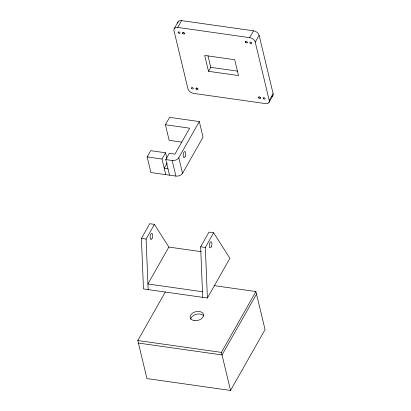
<?xml version="1.0" encoding="UTF-8"?>
<svg xmlns="http://www.w3.org/2000/svg" width="411" height="411" viewBox="0 0 411 411"><rect width="100%" height="100%" fill="white"/><g stroke="black" fill="none" stroke-linecap="round" stroke-linejoin="round"><path stroke-width="0.62" d="M174.243 28.57L178.117 21.742M273.115 93.641L269.241 100.464A5.153 3.345 29.6 0 1 265.47 103.603L193.571 93.384A5.153 3.345 29.6 0 1 187.971 88.915L173.961 30.568A5.153 3.345 29.6 0 1 177.737 27.429L181.605 20.607L253.505 30.825A5.153 3.345 29.6 0 1 259.105 35.295L273.115 93.641A5.153 3.345 29.6 0 1 271.82 96.493M182.659 33.152L183.131 32.32M184.534 33.419L184.693 33.142M181.58 142.108L169.157 140.341L165.412 124.744L169.599 117.351L199.299 121.569L203.044 137.171L182.535 173.334A5.153 3.355 -13.5 0 1 175.913 176.078L150.904 172.528L147.159 156.925L150.709 150.673L165.556 152.779L166.887 158.338M195.996 88.704L196.468 87.877M197.871 88.971L198.03 88.694M208.5 71.309L204.693 55.454L234.707 59.718L238.508 75.573L208.5 71.309L210.761 67.332L207.976 55.747M165.756 174.634L162.011 159.036L165.556 152.779M169.507 175.168L165.761 159.571L169.306 153.313L174.932 154.115L189.635 128.186L165.412 124.744M167.19 163.08L164.23 168.294L167.981 168.829M165.761 159.571L172.168 160.48A5.153 3.355 -13.5 0 0 178.79 157.732L199.299 121.569M245.336 42.061L245.804 41.228M177.737 27.429L249.636 37.648L253.505 30.825M247.211 42.328L247.365 42.05M202.7 297.353L200.655 246.795L208.973 232.123L213.663 232.79L229.893 258.329L207.385 298.021L143.465 288.933L141.42 238.375L149.738 223.707L154.428 224.37L168.854 247.073L201.2 251.671M269.241 100.464L255.236 42.117L259.105 35.295M148.15 289.601L146.111 239.043L154.428 224.37M168.854 247.073L147.924 283.986L202.469 291.733M258.673 97.613L259.141 96.78M260.548 97.88L260.702 97.602M268.958 102.462L272.832 95.64M214.105 285.614L255.914 291.558L265.049 329.607L230.55 390.45L146.933 378.567L137.798 340.519L165.335 291.954M207.385 298.021L205.346 247.458L213.663 232.79M230.55 390.45L221.416 352.402L255.914 291.558M256.526 294.096L222.027 354.934L138.409 343.057M210.761 67.332L237.64 71.149M147.159 156.925L162.011 159.036M141.42 238.375L146.111 239.043M200.655 246.795L205.346 247.458M137.798 340.519L221.416 352.402M178.79 157.732L182.535 173.334M172.168 160.48L175.913 176.078M190.714 319.244A6.874 4.47 -13.5 0 1 196.109 314.307A6.874 4.47 -13.5 0 1 203.532 315.746M249.636 37.648A5.153 3.345 29.6 0 1 255.236 42.117M177.747 23.186A5.153 3.345 29.6 0 1 181.605 20.607M194.382 320.601A6.874 4.47 -13.5 0 0 203.548 314.461A6.874 4.47 -13.5 0 0 192.646 313.054A6.874 4.47 -13.5 0 0 194.382 320.601M185.171 156.534A3.093 1.218 -81.9 0 0 185.001 151.577A3.093 1.218 -81.9 0 0 183.167 155.702A3.093 1.218 -81.9 0 0 185.171 156.534M152.116 238.318A3.103 1.223 -81.9 0 0 151.947 233.34A3.103 1.223 -81.9 0 0 150.107 237.481A3.103 1.223 -81.9 0 0 152.116 238.318M211.352 246.734A3.103 1.223 -81.9 0 0 211.182 241.76A3.103 1.223 -81.9 0 0 209.343 245.896A3.103 1.223 -81.9 0 0 211.352 246.734M263.389 98.614A1.033 0.668 29.6 0 0 265.028 98.917A1.033 0.668 29.6 0 0 264.011 97.638A1.033 0.668 29.6 0 0 263.389 98.614M258.853 97.972A1.033 0.668 29.6 0 0 260.492 98.275A1.033 0.668 29.6 0 0 259.48 96.991A1.033 0.668 29.6 0 0 258.853 97.972M245.511 42.41A1.033 0.668 29.6 0 0 247.15 42.729A1.033 0.668 29.6 0 0 246.153 41.444A1.033 0.668 29.6 0 0 245.511 42.41M250.047 43.063A1.033 0.668 29.6 0 0 251.691 43.366A1.033 0.668 29.6 0 0 250.674 42.081A1.033 0.668 29.6 0 0 250.047 43.063M182.844 33.512A1.033 0.668 29.6 0 0 184.482 33.815A1.033 0.668 29.6 0 0 183.465 32.536A1.033 0.668 29.6 0 0 182.844 33.512M178.312 32.865A1.033 0.668 29.6 0 0 179.951 33.168A1.033 0.668 29.6 0 0 178.934 31.888A1.033 0.668 29.6 0 0 178.312 32.865M196.181 89.064A1.033 0.668 29.6 0 0 197.819 89.367A1.033 0.668 29.6 0 0 196.802 88.088A1.033 0.668 29.6 0 0 196.181 89.064M191.649 88.422A1.033 0.668 29.6 0 0 193.288 88.725A1.033 0.668 29.6 0 0 192.271 87.445A1.033 0.668 29.6 0 0 191.649 88.422"/></g></svg>
